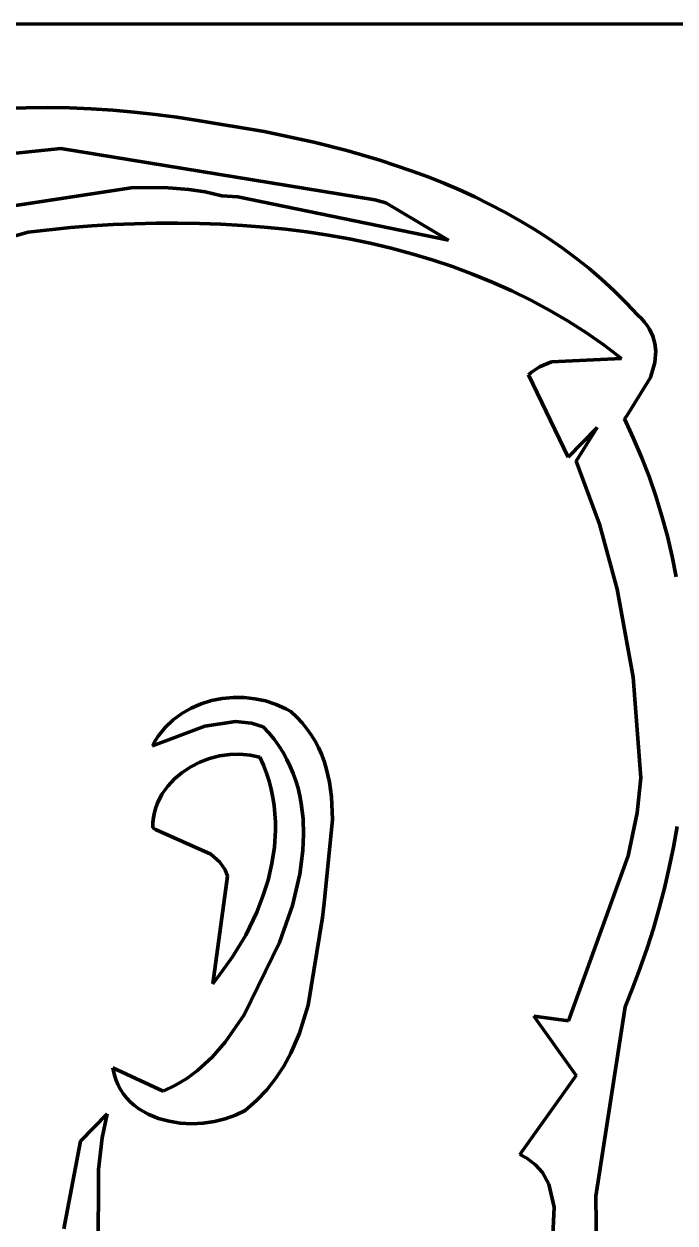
# Model space of a CAD drawing. Header units: millimetres. Extents: x 0 to 3.14, y 0 to 3.1.
# Drawn here: x 1.414 to 1.955, y 2.101 to 3.097 of the extents above; entities that cross this region are included whole.
import ezdxf

# ---------------------------------------------------------------- set-up
doc = ezdxf.new("R2010")
doc.units = ezdxf.units.MM
doc.layers.add('color#000000ff', color=7, linetype='CONTINUOUS', lineweight=100)
doc.layers.add('color#ffffffff', color=7, linetype='CONTINUOUS', lineweight=100)

msp = doc.modelspace()

# ---------------------------------------------------------------- linework, layer by layer
at = {"layer": 'color#000000ff'}
for p, q in [((1.39755, 3.02712), (1.41558, 3.02767)), ((1.41558, 3.02767), (1.4336, 3.02777)), ((1.4336, 3.02777), (1.45161, 3.02745)), ((1.45161, 3.02745), (1.46958, 3.02671)), ((1.46958, 3.02671), (1.48748, 3.02556)), ((1.48748, 3.02556), (1.50531, 3.024)), ((1.50531, 3.024), (1.52304, 3.02206)), ((1.52304, 3.02206), (1.54065, 3.01975)), ((1.54065, 3.01975), (1.55812, 3.01706)), ((1.55812, 3.01706), (1.61321, 3.00786)), ((1.61321, 3.00786), (1.65465, 2.999)), ((1.65465, 2.999), (1.68213, 2.99201)), ((1.44433, 2.99389), (1.30645, 2.97937)), ((1.70529, 2.95116), (1.44433, 2.99389)), ((1.68213, 2.99201), (1.70935, 2.98405)), ((1.70935, 2.98405), (1.7362, 2.97504)), ((1.7362, 2.97504), (1.74944, 2.97011)), ((1.74944, 2.97011), (1.76256, 2.96489)), ((1.38029, 2.9423), (1.50291, 2.96115)), ((1.50291, 2.96115), (1.53028, 2.9615)), ((1.53028, 2.9615), (1.55078, 2.95985)), ((1.55078, 2.95985), (1.56443, 2.95766)), ((1.76256, 2.96489), (1.77552, 2.95937)), ((1.77552, 2.95937), (1.78832, 2.95353)), ((1.56443, 2.95766), (1.57806, 2.9545)), ((1.57806, 2.9545), (1.59137, 2.95373)), ((1.59137, 2.95373), (1.76652, 2.91766)), ((1.71443, 2.94869), (1.70529, 2.95116)), ((1.76652, 2.91766), (1.71443, 2.94869)), ((1.78832, 2.95353), (1.80093, 2.94737)), ((1.80093, 2.94737), (1.81336, 2.94087)), ((1.81336, 2.94087), (1.82557, 2.93403)), ((1.4701, 2.92941), (1.45242, 2.92801)), ((1.48787, 2.93051), (1.4701, 2.92941)), ((1.50571, 2.93129), (1.48787, 2.93051)), ((1.5236, 2.93173), (1.50571, 2.93129)), ((1.54152, 2.93184), (1.5236, 2.93173)), ((1.55946, 2.93158), (1.54152, 2.93184)), ((1.57739, 2.93096), (1.55946, 2.93158)), ((1.59531, 2.92994), (1.57739, 2.93096)), ((1.61319, 2.92853), (1.59531, 2.92994)), ((1.82557, 2.93403), (1.83757, 2.92683)), ((1.41736, 2.92436), (1.39224, 2.91739)), ((1.45242, 2.92801), (1.41736, 2.92436)), ((1.63103, 2.92671), (1.61319, 2.92853)), ((1.64879, 2.92446), (1.63103, 2.92671)), ((1.66647, 2.92177), (1.64879, 2.92446)), ((1.68405, 2.91863), (1.66647, 2.92177)), ((1.70151, 2.91502), (1.68405, 2.91863)), ((1.83757, 2.92683), (1.84932, 2.91926)), ((1.84932, 2.91926), (1.86083, 2.91132)), ((1.71883, 2.91094), (1.70151, 2.91502)), ((1.73601, 2.90635), (1.71883, 2.91094)), ((1.86083, 2.91132), (1.87207, 2.903)), ((1.75301, 2.90126), (1.73601, 2.90635)), ((1.76983, 2.89565), (1.75301, 2.90126)), ((1.87207, 2.903), (1.88303, 2.89427)), ((1.78645, 2.88951), (1.76983, 2.89565)), ((1.80285, 2.88281), (1.78645, 2.88951)), ((1.88303, 2.89427), (1.89369, 2.88514)), ((1.81901, 2.87556), (1.80285, 2.88281)), ((1.89369, 2.88514), (1.90405, 2.87559)), ((1.83492, 2.86772), (1.81901, 2.87556)), ((1.90405, 2.87559), (1.91408, 2.86561)), ((1.85056, 2.8593), (1.83492, 2.86772)), ((1.86592, 2.85028), (1.85056, 2.8593)), ((1.91408, 2.86561), (1.92377, 2.85519)), ((1.88097, 2.84064), (1.86592, 2.85028)), ((1.92377, 2.85519), (1.92668, 2.85244)), ((1.92668, 2.85244), (1.92923, 2.84962)), ((1.92923, 2.84962), (1.93144, 2.84675)), ((1.8957, 2.83037), (1.88097, 2.84064)), ((1.93144, 2.84675), (1.93333, 2.84382)), ((1.93333, 2.84382), (1.93619, 2.83785)), ((1.91009, 2.81945), (1.8957, 2.83037)), ((1.93619, 2.83785), (1.9379, 2.83173)), ((1.9379, 2.83173), (1.93857, 2.82551)), ((1.85205, 2.81649), (1.91009, 2.81945)), ((1.93857, 2.82551), (1.93785, 2.81609)), ((1.83506, 2.80762), (1.84202, 2.81238)), ((1.84202, 2.81238), (1.85205, 2.81649)), ((1.93785, 2.81609), (1.9342, 2.80356)), ((1.83286, 2.80566), (1.83506, 2.80762)), ((1.86599, 2.73749), (1.83286, 2.80566)), ((1.9342, 2.80356), (1.91463, 2.77182)), ((1.91463, 2.77182), (1.91257, 2.76929)), ((1.91257, 2.76929), (1.91998, 2.75348)), ((1.88986, 2.76204), (1.86599, 2.73749)), ((1.87238, 2.73404), (1.88986, 2.76204)), ((1.91998, 2.75348), (1.9268, 2.73746)), ((1.89182, 2.68157), (1.87238, 2.73404)), ((1.9268, 2.73746), (1.93303, 2.72125)), ((1.93303, 2.72125), (1.93869, 2.70486)), ((1.93869, 2.70486), (1.94378, 2.6883)), ((1.90669, 2.62778), (1.89182, 2.68157)), ((1.94378, 2.6883), (1.9483, 2.6716)), ((1.9483, 2.6716), (1.95227, 2.65476)), ((1.95227, 2.65476), (1.95569, 2.63781)), ((1.91985, 2.55456), (1.90669, 2.62778)), ((1.92625, 2.471), (1.91985, 2.55456)), ((1.5526, 2.52886), (1.56086, 2.53243)), ((1.56086, 2.53243), (1.5695, 2.5351)), ((1.5695, 2.5351), (1.5784, 2.53687)), ((1.5784, 2.53687), (1.58747, 2.53773)), ((1.58747, 2.53773), (1.59658, 2.53767)), ((1.59658, 2.53767), (1.60564, 2.53669)), ((1.60564, 2.53669), (1.61455, 2.5348)), ((1.61455, 2.5348), (1.62319, 2.53197)), ((1.62319, 2.53197), (1.63145, 2.52822)), ((1.5376, 2.51902), (1.54481, 2.52439)), ((1.54481, 2.52439), (1.5526, 2.52886)), ((1.63145, 2.52822), (1.63542, 2.52599)), ((1.63542, 2.52599), (1.64035, 2.52145)), ((1.64035, 2.52145), (1.64483, 2.51672)), ((1.56393, 2.51379), (1.52056, 2.49761)), ((1.52537, 2.50563), (1.53109, 2.51277)), ((1.53109, 2.51277), (1.5376, 2.51902)), ((1.58962, 2.51768), (1.56393, 2.51379)), ((1.60266, 2.51629), (1.58962, 2.51768)), ((1.6125, 2.51333), (1.60266, 2.51629)), ((1.61723, 2.50823), (1.6125, 2.51333)), ((1.64483, 2.51672), (1.64886, 2.5118)), ((1.64886, 2.5118), (1.65248, 2.50672)), ((1.52056, 2.49761), (1.52284, 2.50173)), ((1.52284, 2.50173), (1.52537, 2.50563)), ((1.62156, 2.50297), (1.61723, 2.50823)), ((1.6255, 2.49755), (1.62156, 2.50297)), ((1.65248, 2.50672), (1.65569, 2.50148)), ((1.65569, 2.50148), (1.65852, 2.49609)), ((1.5763, 2.48915), (1.58475, 2.49038)), ((1.58475, 2.49038), (1.59322, 2.49065)), ((1.59322, 2.49065), (1.60159, 2.48992)), ((1.62905, 2.49198), (1.6255, 2.49755)), ((1.63222, 2.48627), (1.62905, 2.49198)), ((1.65852, 2.49609), (1.66099, 2.49055)), ((1.66099, 2.49055), (1.66311, 2.4849)), ((1.55236, 2.48012), (1.55998, 2.48397)), ((1.55998, 2.48397), (1.568, 2.48699)), ((1.568, 2.48699), (1.5763, 2.48915)), ((1.60159, 2.48992), (1.60974, 2.48813)), ((1.60974, 2.48813), (1.61268, 2.48158)), ((1.61268, 2.48158), (1.61522, 2.47496)), ((1.63504, 2.48043), (1.63222, 2.48627)), ((1.63751, 2.47448), (1.63504, 2.48043)), ((1.66311, 2.4849), (1.66491, 2.47912)), ((1.53884, 2.47011), (1.54527, 2.47548)), ((1.54527, 2.47548), (1.55236, 2.48012)), ((1.61522, 2.47496), (1.61737, 2.46827)), ((1.63963, 2.46842), (1.63751, 2.47448)), ((1.66491, 2.47912), (1.66761, 2.46725)), ((1.92313, 2.44188), (1.92625, 2.471)), ((1.52844, 2.45735), (1.53319, 2.46405)), ((1.53319, 2.46405), (1.53884, 2.47011)), ((1.61737, 2.46827), (1.61914, 2.46153)), ((1.61914, 2.46153), (1.62055, 2.45473)), ((1.64144, 2.46226), (1.63963, 2.46842)), ((1.64292, 2.45602), (1.64144, 2.46226)), ((1.66761, 2.46725), (1.66923, 2.45504)), ((1.52473, 2.45004), (1.52844, 2.45735)), ((1.62055, 2.45473), (1.62159, 2.4479)), ((1.6441, 2.44969), (1.64292, 2.45602)), ((1.66923, 2.45504), (1.66997, 2.43625)), ((1.52138, 2.43806), (1.52218, 2.44218)), ((1.52218, 2.44218), (1.5233, 2.44618)), ((1.5233, 2.44618), (1.52473, 2.45004)), ((1.62159, 2.4479), (1.62228, 2.44104)), ((1.62228, 2.44104), (1.62264, 2.43415)), ((1.64559, 2.43685), (1.6441, 2.44969)), ((1.91572, 2.40628), (1.92313, 2.44188)), ((1.5208, 2.42945), (1.52091, 2.43381)), ((1.52091, 2.43381), (1.52138, 2.43806)), ((1.62264, 2.43415), (1.62267, 2.42725)), ((1.646, 2.42383), (1.64559, 2.43685)), ((1.66997, 2.43625), (1.66324, 2.36688)), ((1.95645, 2.43054), (1.95338, 2.41341)), ((1.52292, 2.42806), (1.5208, 2.42945)), ((1.56895, 2.40751), (1.52292, 2.42806)), ((1.62267, 2.42725), (1.62178, 2.41345)), ((1.64542, 2.41069), (1.646, 2.42383)), ((1.62178, 2.41345), (1.61971, 2.3997)), ((1.64288, 2.39096), (1.64542, 2.41069)), ((1.95338, 2.41341), (1.94985, 2.39636)), ((1.57653, 2.40087), (1.56895, 2.40751)), ((1.58086, 2.39443), (1.57653, 2.40087)), ((1.86607, 2.26918), (1.91572, 2.40628)), ((1.58297, 2.38929), (1.58086, 2.39443)), ((1.61971, 2.3997), (1.61654, 2.38607)), ((1.63688, 2.36503), (1.64288, 2.39096)), ((1.94985, 2.39636), (1.94587, 2.37942)), ((1.57054, 2.29994), (1.58297, 2.38929)), ((1.61654, 2.38607), (1.61235, 2.37263)), ((1.61235, 2.37263), (1.60723, 2.35946)), ((1.94587, 2.37942), (1.94147, 2.3626)), ((1.62617, 2.33411), (1.63688, 2.36503)), ((1.66324, 2.36688), (1.66174, 2.35491)), ((1.94147, 2.3626), (1.93663, 2.34592)), ((1.60723, 2.35946), (1.59798, 2.34034)), ((1.66174, 2.35491), (1.65, 2.28222)), ((1.93663, 2.34592), (1.93137, 2.32939)), ((1.59798, 2.34034), (1.58709, 2.32219)), ((1.59678, 2.27412), (1.62617, 2.33411)), ((1.58709, 2.32219), (1.57487, 2.30527)), ((1.93137, 2.32939), (1.92569, 2.31302)), ((1.92569, 2.31302), (1.91961, 2.29683)), ((1.57487, 2.30527), (1.57054, 2.29994)), ((1.91961, 2.29683), (1.91312, 2.28084)), ((1.65, 2.28222), (1.64261, 2.25884)), ((1.58105, 2.25127), (1.59678, 2.27412)), ((1.87247, 2.22356), (1.83737, 2.27299)), ((1.83737, 2.27299), (1.86607, 2.26918)), ((1.91312, 2.28084), (1.8889, 2.12348)), ((1.57017, 2.2389), (1.58105, 2.25127)), ((1.64261, 2.25884), (1.63536, 2.24213)), ((1.63536, 2.24213), (1.62958, 2.23152)), ((1.55802, 2.22783), (1.57017, 2.2389)), ((1.62958, 2.23152), (1.62298, 2.22139)), ((1.48861, 2.22502), (1.48753, 2.22993)), ((1.48753, 2.22993), (1.52928, 2.21062)), ((1.49007, 2.2204), (1.48861, 2.22502)), ((1.54913, 2.22131), (1.55802, 2.22783)), ((1.62298, 2.22139), (1.61548, 2.21182)), ((1.82568, 2.15796), (1.87247, 2.22356)), ((1.49189, 2.21608), (1.49007, 2.2204)), ((1.49406, 2.21204), (1.49189, 2.21608)), ((1.49654, 2.20828), (1.49406, 2.21204)), ((1.52928, 2.21062), (1.53957, 2.21554)), ((1.53957, 2.21554), (1.54913, 2.22131)), ((1.61548, 2.21182), (1.607, 2.20288)), ((1.49932, 2.20481), (1.49654, 2.20828)), ((1.50238, 2.20161), (1.49932, 2.20481)), ((1.5057, 2.19869), (1.50238, 2.20161)), ((1.607, 2.20288), (1.60238, 2.19867)), ((1.46068, 2.16905), (1.48284, 2.19171)), ((1.48284, 2.19171), (1.47867, 2.17198)), ((1.50925, 2.19604), (1.5057, 2.19869)), ((1.51302, 2.19365), (1.50925, 2.19604)), ((1.51698, 2.19153), (1.51302, 2.19365)), ((1.52541, 2.18807), (1.51698, 2.19153)), ((1.59749, 2.19463), (1.5896, 2.19073)), ((1.60238, 2.19867), (1.59749, 2.19463)), ((1.53435, 2.18562), (1.52541, 2.18807)), ((1.54365, 2.18415), (1.53435, 2.18562)), ((1.55314, 2.18365), (1.54365, 2.18415)), ((1.56265, 2.18409), (1.55314, 2.18365)), ((1.572, 2.18543), (1.56265, 2.18409)), ((1.58104, 2.18765), (1.572, 2.18543)), ((1.5896, 2.19073), (1.58104, 2.18765)), ((1.47867, 2.17198), (1.47575, 2.14554)), ((1.44694, 2.09629), (1.46068, 2.16905)), ((1.83149, 2.15491), (1.82568, 2.15796)), ((1.83877, 2.14947), (1.83149, 2.15491)), ((1.47575, 2.14554), (1.47541, 2.02571)), ((1.84446, 2.14313), (1.83877, 2.14947)), ((1.84986, 2.1335), (1.84446, 2.14313)), ((1.85427, 2.11435), (1.84986, 2.1335)), ((1.8889, 2.12348), (1.88928, 2.07781)), ((1.85279, 2.08494), (1.85427, 2.11435))]:
    msp.add_line(p, q, dxfattribs=at)
at = {"layer": 'color#ffffffff'}
for p, q in [((0, 3.09722), (3.13889, 3.09722)), ((1.41558, 3.02767), (1.39755, 3.02712)), ((1.4336, 3.02777), (1.41558, 3.02767)), ((1.45161, 3.02745), (1.4336, 3.02777)), ((1.46958, 3.02671), (1.45161, 3.02745)), ((1.48748, 3.02556), (1.46958, 3.02671)), ((1.50531, 3.024), (1.48748, 3.02556)), ((1.52304, 3.02206), (1.50531, 3.024)), ((1.54065, 3.01975), (1.52304, 3.02206)), ((1.55812, 3.01706), (1.54065, 3.01975)), ((1.61321, 3.00786), (1.55812, 3.01706)), ((1.65465, 2.999), (1.61321, 3.00786)), ((1.68213, 2.99201), (1.65465, 2.999)), ((1.30645, 2.97937), (1.44433, 2.99389)), ((1.44433, 2.99389), (1.70529, 2.95116)), ((1.70935, 2.98405), (1.68213, 2.99201)), ((1.7362, 2.97504), (1.70935, 2.98405)), ((1.74944, 2.97011), (1.7362, 2.97504)), ((1.76256, 2.96489), (1.74944, 2.97011)), ((1.50291, 2.96115), (1.38029, 2.9423)), ((1.53028, 2.9615), (1.50291, 2.96115)), ((1.55078, 2.95985), (1.53028, 2.9615)), ((1.56443, 2.95766), (1.55078, 2.95985)), ((1.77552, 2.95937), (1.76256, 2.96489)), ((1.78832, 2.95353), (1.77552, 2.95937)), ((1.57806, 2.9545), (1.56443, 2.95766)), ((1.59137, 2.95373), (1.57806, 2.9545)), ((1.76652, 2.91766), (1.59137, 2.95373)), ((1.70529, 2.95116), (1.71443, 2.94869)), ((1.71443, 2.94869), (1.76652, 2.91766)), ((1.80093, 2.94737), (1.78832, 2.95353)), ((1.81336, 2.94087), (1.80093, 2.94737)), ((1.82557, 2.93403), (1.81336, 2.94087)), ((1.45242, 2.92801), (1.4701, 2.92941)), ((1.4701, 2.92941), (1.48787, 2.93051)), ((1.48787, 2.93051), (1.50571, 2.93129)), ((1.50571, 2.93129), (1.5236, 2.93173)), ((1.5236, 2.93173), (1.54152, 2.93184)), ((1.54152, 2.93184), (1.55946, 2.93158)), ((1.55946, 2.93158), (1.57739, 2.93096)), ((1.57739, 2.93096), (1.59531, 2.92994)), ((1.59531, 2.92994), (1.61319, 2.92853)), ((1.83757, 2.92683), (1.82557, 2.93403)), ((1.39224, 2.91739), (1.41736, 2.92436)), ((1.41736, 2.92436), (1.45242, 2.92801)), ((1.61319, 2.92853), (1.63103, 2.92671)), ((1.63103, 2.92671), (1.64879, 2.92446)), ((1.64879, 2.92446), (1.66647, 2.92177)), ((1.66647, 2.92177), (1.68405, 2.91863)), ((1.68405, 2.91863), (1.70151, 2.91502)), ((1.84932, 2.91926), (1.83757, 2.92683)), ((1.86083, 2.91132), (1.84932, 2.91926)), ((1.70151, 2.91502), (1.71883, 2.91094)), ((1.71883, 2.91094), (1.73601, 2.90635)), ((1.87207, 2.903), (1.86083, 2.91132)), ((1.73601, 2.90635), (1.75301, 2.90126)), ((1.75301, 2.90126), (1.76983, 2.89565)), ((1.88303, 2.89427), (1.87207, 2.903)), ((1.76983, 2.89565), (1.78645, 2.88951)), ((1.78645, 2.88951), (1.80285, 2.88281)), ((1.89369, 2.88514), (1.88303, 2.89427)), ((1.80285, 2.88281), (1.81901, 2.87556)), ((1.90405, 2.87559), (1.89369, 2.88514)), ((1.81901, 2.87556), (1.83492, 2.86772)), ((1.91408, 2.86561), (1.90405, 2.87559)), ((1.83492, 2.86772), (1.85056, 2.8593)), ((1.85056, 2.8593), (1.86592, 2.85028)), ((1.92377, 2.85519), (1.91408, 2.86561)), ((1.86592, 2.85028), (1.88097, 2.84064)), ((1.92668, 2.85244), (1.92377, 2.85519)), ((1.92923, 2.84962), (1.92668, 2.85244)), ((1.93144, 2.84675), (1.92923, 2.84962)), ((1.88097, 2.84064), (1.8957, 2.83037)), ((1.93333, 2.84382), (1.93144, 2.84675)), ((1.93619, 2.83785), (1.93333, 2.84382)), ((1.8957, 2.83037), (1.91009, 2.81945)), ((1.9379, 2.83173), (1.93619, 2.83785)), ((1.93857, 2.82551), (1.9379, 2.83173)), ((1.91009, 2.81945), (1.85205, 2.81649)), ((1.93785, 2.81609), (1.93857, 2.82551)), ((1.84202, 2.81238), (1.83506, 2.80762)), ((1.85205, 2.81649), (1.84202, 2.81238)), ((1.9342, 2.80356), (1.93785, 2.81609)), ((1.83506, 2.80762), (1.83286, 2.80566)), ((1.83286, 2.80566), (1.86599, 2.73749)), ((1.91463, 2.77182), (1.9342, 2.80356)), ((1.91257, 2.76929), (1.91463, 2.77182)), ((1.91998, 2.75348), (1.91257, 2.76929)), ((1.86599, 2.73749), (1.88986, 2.76204)), ((1.88986, 2.76204), (1.87238, 2.73404)), ((1.9268, 2.73746), (1.91998, 2.75348)), ((1.87238, 2.73404), (1.89182, 2.68157)), ((1.93303, 2.72125), (1.9268, 2.73746)), ((1.93869, 2.70486), (1.93303, 2.72125)), ((1.94378, 2.6883), (1.93869, 2.70486)), ((1.89182, 2.68157), (1.90669, 2.62778)), ((1.9483, 2.6716), (1.94378, 2.6883)), ((1.95227, 2.65476), (1.9483, 2.6716)), ((1.95569, 2.63781), (1.95227, 2.65476)), ((1.90669, 2.62778), (1.91985, 2.55456)), ((1.91985, 2.55456), (1.92625, 2.471)), ((1.56086, 2.53243), (1.5526, 2.52886)), ((1.5695, 2.5351), (1.56086, 2.53243)), ((1.5784, 2.53687), (1.5695, 2.5351)), ((1.58747, 2.53773), (1.5784, 2.53687)), ((1.59658, 2.53767), (1.58747, 2.53773)), ((1.60564, 2.53669), (1.59658, 2.53767)), ((1.61455, 2.5348), (1.60564, 2.53669)), ((1.62319, 2.53197), (1.61455, 2.5348)), ((1.63145, 2.52822), (1.62319, 2.53197)), ((1.54481, 2.52439), (1.5376, 2.51902)), ((1.5526, 2.52886), (1.54481, 2.52439)), ((1.63542, 2.52599), (1.63145, 2.52822)), ((1.64035, 2.52145), (1.63542, 2.52599)), ((1.64483, 2.51672), (1.64035, 2.52145)), ((1.52056, 2.49761), (1.56393, 2.51379)), ((1.53109, 2.51277), (1.52537, 2.50563)), ((1.5376, 2.51902), (1.53109, 2.51277)), ((1.56393, 2.51379), (1.58962, 2.51768)), ((1.58962, 2.51768), (1.60266, 2.51629)), ((1.60266, 2.51629), (1.6125, 2.51333)), ((1.6125, 2.51333), (1.61723, 2.50823)), ((1.64886, 2.5118), (1.64483, 2.51672)), ((1.65248, 2.50672), (1.64886, 2.5118)), ((1.52284, 2.50173), (1.52056, 2.49761)), ((1.52537, 2.50563), (1.52284, 2.50173)), ((1.61723, 2.50823), (1.62156, 2.50297)), ((1.62156, 2.50297), (1.6255, 2.49755)), ((1.65569, 2.50148), (1.65248, 2.50672)), ((1.65852, 2.49609), (1.65569, 2.50148)), ((1.58475, 2.49038), (1.5763, 2.48915)), ((1.59322, 2.49065), (1.58475, 2.49038)), ((1.60159, 2.48992), (1.59322, 2.49065)), ((1.6255, 2.49755), (1.62905, 2.49198)), ((1.62905, 2.49198), (1.63222, 2.48627)), ((1.66099, 2.49055), (1.65852, 2.49609)), ((1.66311, 2.4849), (1.66099, 2.49055)), ((1.55998, 2.48397), (1.55236, 2.48012)), ((1.568, 2.48699), (1.55998, 2.48397)), ((1.5763, 2.48915), (1.568, 2.48699)), ((1.60974, 2.48813), (1.60159, 2.48992)), ((1.61268, 2.48158), (1.60974, 2.48813)), ((1.61522, 2.47496), (1.61268, 2.48158)), ((1.63222, 2.48627), (1.63504, 2.48043)), ((1.63504, 2.48043), (1.63751, 2.47448)), ((1.66491, 2.47912), (1.66311, 2.4849)), ((1.54527, 2.47548), (1.53884, 2.47011)), ((1.55236, 2.48012), (1.54527, 2.47548)), ((1.61737, 2.46827), (1.61522, 2.47496)), ((1.63751, 2.47448), (1.63963, 2.46842)), ((1.66761, 2.46725), (1.66491, 2.47912)), ((1.92625, 2.471), (1.92313, 2.44188)), ((1.53319, 2.46405), (1.52844, 2.45735)), ((1.53884, 2.47011), (1.53319, 2.46405)), ((1.61914, 2.46153), (1.61737, 2.46827)), ((1.62055, 2.45473), (1.61914, 2.46153)), ((1.63963, 2.46842), (1.64144, 2.46226)), ((1.64144, 2.46226), (1.64292, 2.45602)), ((1.66923, 2.45504), (1.66761, 2.46725)), ((1.52844, 2.45735), (1.52473, 2.45004)), ((1.62159, 2.4479), (1.62055, 2.45473)), ((1.64292, 2.45602), (1.6441, 2.44969)), ((1.66997, 2.43625), (1.66923, 2.45504)), ((1.52218, 2.44218), (1.52138, 2.43806)), ((1.5233, 2.44618), (1.52218, 2.44218)), ((1.52473, 2.45004), (1.5233, 2.44618)), ((1.62228, 2.44104), (1.62159, 2.4479)), ((1.62264, 2.43415), (1.62228, 2.44104)), ((1.6441, 2.44969), (1.64559, 2.43685)), ((1.92313, 2.44188), (1.91572, 2.40628)), ((1.52091, 2.43381), (1.5208, 2.42945)), ((1.52138, 2.43806), (1.52091, 2.43381)), ((1.62267, 2.42725), (1.62264, 2.43415)), ((1.64559, 2.43685), (1.646, 2.42383)), ((1.66324, 2.36688), (1.66997, 2.43625)), ((1.95338, 2.41341), (1.95645, 2.43054)), ((1.5208, 2.42945), (1.52292, 2.42806)), ((1.52292, 2.42806), (1.56895, 2.40751)), ((1.62178, 2.41345), (1.62267, 2.42725)), ((1.646, 2.42383), (1.64542, 2.41069)), ((1.61971, 2.3997), (1.62178, 2.41345)), ((1.64542, 2.41069), (1.64288, 2.39096)), ((1.94985, 2.39636), (1.95338, 2.41341)), ((1.56895, 2.40751), (1.57653, 2.40087)), ((1.57653, 2.40087), (1.58086, 2.39443)), ((1.91572, 2.40628), (1.86607, 2.26918)), ((1.58086, 2.39443), (1.58297, 2.38929)), ((1.61654, 2.38607), (1.61971, 2.3997)), ((1.64288, 2.39096), (1.63688, 2.36503)), ((1.94587, 2.37942), (1.94985, 2.39636)), ((1.58297, 2.38929), (1.57054, 2.29994)), ((1.61235, 2.37263), (1.61654, 2.38607)), ((1.60723, 2.35946), (1.61235, 2.37263)), ((1.94147, 2.3626), (1.94587, 2.37942)), ((1.63688, 2.36503), (1.62617, 2.33411)), ((1.66174, 2.35491), (1.66324, 2.36688)), ((1.93663, 2.34592), (1.94147, 2.3626)), ((1.59798, 2.34034), (1.60723, 2.35946)), ((1.65, 2.28222), (1.66174, 2.35491)), ((1.93137, 2.32939), (1.93663, 2.34592)), ((1.58709, 2.32219), (1.59798, 2.34034)), ((1.62617, 2.33411), (1.59678, 2.27412)), ((1.57487, 2.30527), (1.58709, 2.32219)), ((1.92569, 2.31302), (1.93137, 2.32939)), ((1.91961, 2.29683), (1.92569, 2.31302)), ((1.57054, 2.29994), (1.57487, 2.30527)), ((1.91312, 2.28084), (1.91961, 2.29683)), ((1.64261, 2.25884), (1.65, 2.28222)), ((1.59678, 2.27412), (1.58105, 2.25127)), ((1.86607, 2.26918), (1.83737, 2.27299)), ((1.83737, 2.27299), (1.87247, 2.22356)), ((1.8889, 2.12348), (1.91312, 2.28084)), ((1.58105, 2.25127), (1.57017, 2.2389)), ((1.63536, 2.24213), (1.64261, 2.25884)), ((1.62958, 2.23152), (1.63536, 2.24213)), ((1.57017, 2.2389), (1.55802, 2.22783)), ((1.62298, 2.22139), (1.62958, 2.23152)), ((1.52928, 2.21062), (1.48753, 2.22993)), ((1.48753, 2.22993), (1.48861, 2.22502)), ((1.48861, 2.22502), (1.49007, 2.2204)), ((1.55802, 2.22783), (1.54913, 2.22131)), ((1.61548, 2.21182), (1.62298, 2.22139)), ((1.87247, 2.22356), (1.82568, 2.15796)), ((1.49007, 2.2204), (1.49189, 2.21608)), ((1.49189, 2.21608), (1.49406, 2.21204)), ((1.49406, 2.21204), (1.49654, 2.20828)), ((1.53957, 2.21554), (1.52928, 2.21062)), ((1.54913, 2.22131), (1.53957, 2.21554)), ((1.607, 2.20288), (1.61548, 2.21182)), ((1.49654, 2.20828), (1.49932, 2.20481)), ((1.49932, 2.20481), (1.50238, 2.20161)), ((1.50238, 2.20161), (1.5057, 2.19869)), ((1.60238, 2.19867), (1.607, 2.20288)), ((1.48284, 2.19171), (1.46068, 2.16905)), ((1.47867, 2.17198), (1.48284, 2.19171)), ((1.5057, 2.19869), (1.50925, 2.19604)), ((1.50925, 2.19604), (1.51302, 2.19365)), ((1.51302, 2.19365), (1.51698, 2.19153)), ((1.51698, 2.19153), (1.52541, 2.18807)), ((1.5896, 2.19073), (1.59749, 2.19463)), ((1.59749, 2.19463), (1.60238, 2.19867)), ((1.52541, 2.18807), (1.53435, 2.18562)), ((1.53435, 2.18562), (1.54365, 2.18415)), ((1.54365, 2.18415), (1.55314, 2.18365)), ((1.55314, 2.18365), (1.56265, 2.18409)), ((1.56265, 2.18409), (1.572, 2.18543)), ((1.572, 2.18543), (1.58104, 2.18765)), ((1.58104, 2.18765), (1.5896, 2.19073)), ((1.47575, 2.14554), (1.47867, 2.17198)), ((1.46068, 2.16905), (1.44694, 2.09629)), ((1.82568, 2.15796), (1.83149, 2.15491)), ((1.83149, 2.15491), (1.83877, 2.14947)), ((1.47541, 2.02571), (1.47575, 2.14554)), ((1.83877, 2.14947), (1.84446, 2.14313)), ((1.84446, 2.14313), (1.84986, 2.1335)), ((1.84986, 2.1335), (1.85427, 2.11435)), ((1.88928, 2.07781), (1.8889, 2.12348)), ((1.85427, 2.11435), (1.85279, 2.08494))]:
    msp.add_line(p, q, dxfattribs=at)

doc.saveas('drawing.dxf')
